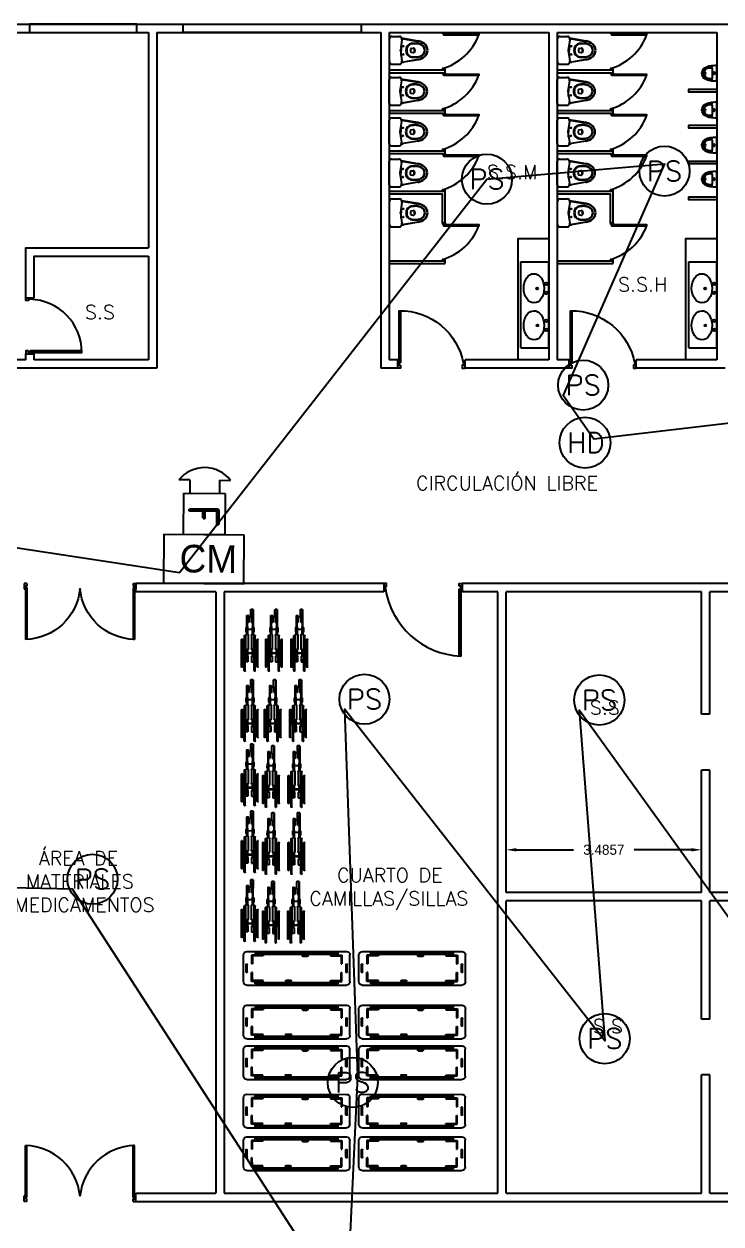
# Model space of a CAD drawing. Header units: metres. Extents: x -39 to 21688, y -24 to 9022.
# Drawn here: x 331.58 to 344.03, y 35 to 56.45 of the extents above; entities that cross this region are included whole.
import ezdxf
from ezdxf.enums import TextEntityAlignment as Align

# ---------------------------------------------------------------- set-up
doc = ezdxf.new("R2010")
doc.units = ezdxf.units.M
doc.header["$MEASUREMENT"] = 0
doc.layers.add('a_sh_aparatos', color=4, linetype='Continuous', lineweight=18)
for name, color, linetype in [('AN-TEXTO', 3, 'Continuous'), ('AR-MOBILIRIO', 1, 'Continuous'), ('AR-MUROS', 6, 'Continuous'), ('AR-PUERTAS', 2, 'Continuous'), ('AR-VENTANAS', 2, 'Continuous'), ('MOBILIARIO', 42, 'Continuous'), ('S.H.', 2, 'Continuous')]:
    doc.layers.add(name, color=color, linetype=linetype)
doc.styles.add('REGULAR-2.5', font='romans.shx', dxfattribs={"height": 2.5})
doc.styles.add('ROMAND', font='romand', dxfattribs={"height": 0.5})
doc.styles.add('ROMANS', font='romans.shx', dxfattribs={"width": 0.75})
doc.dimstyles.get("Standard").update_dxf_attribs({"dimtxt": 0.18, "dimasz": 0.18, "dimexe": 0.18, "dimexo": 0.0625, "dimgap": 0.09, "dimtad": 0, "dimtih": 1, "dimtoh": 1, "dimdec": 4, "dimzin": 0, "dimdsep": 46, "dimtxsty": 'Standard', "dimcen": 0.09, "dimadec": 0, "dimazin": 0, "dimtfac": 1, "dimtdec": 4, "dimtofl": 0, "dimtmove": 0, "dimatfit": 3, "dimfxl": 1, "dimtolj": 1, "dimtzin": 0, "dimarcsym": 0})

# ---------------------------------------------------------------- blocks, each defined once
blk = doc.blocks.new('AR-PUERTA DE BAÑOS')
at = {"layer": 'AR-PUERTAS', "linetype": 'Continuous'}
for p, q in [((1106.12, 652.977), (1106.17, 652.977)), ((1106.12, 652.977), (1106.12, 652.952)), ((1106.17, 652.952), (1106.12, 652.952)), ((1106.17, 652.977), (1106.17, 652.952)), ((1106.17, 652.33), (1106.12, 652.33)), ((1106.12, 652.305), (1106.12, 652.33)), ((1106.12, 652.305), (1106.17, 652.305)), ((1106.17, 652.305), (1106.17, 652.33))]:
    blk.add_line(p, q, dxfattribs=at)
blk.add_lwpolyline([(1106.145, 652.952), (1106.768, 652.952), (1106.768, 652.927), (1106.145, 652.927)], close=True, dxfattribs=at)
blk.add_arc((1105.848, 653.275), 0.983, 286.0894, 339.29, dxfattribs=at)
blk = doc.blocks.new('LAVATORIO2 POZAS')
at = {"layer": 'AR-MOBILIRIO'}
for p, q in [((346.512, 176.233), (346.512, 176.967)), ((346.512, 176.967), (347.012, 176.967)), ((347.012, 175.428), (347.012, 176.967)), ((346.512, 175.433), (346.512, 176.233)), ((346.512, 175.428), (347.012, 175.428))]:
    blk.add_line(p, q, dxfattribs=at)
for centre, radius in [((346.964, 176.575), 0.0226), ((346.805, 176.492), 0.0161), ((346.964, 176.415), 0.0226), ((346.964, 175.913), 0.0226), ((346.808, 175.832), 0.0161), ((346.964, 175.753), 0.0226)]:
    blk.add_circle(centre, radius, dxfattribs=at)
for centre in [(346.746, 176.495), (346.746, 175.833)]:
    blk.add_ellipse(centre, major_axis=(-0.002, 0.261), ratio=0.699963, dxfattribs=at)
blk = doc.blocks.new('1p-toppiece')
at = {"layer": 'AR-MOBILIRIO'}
for p, q in [((-0.047, 0.26), (-0.192, 0.26)), ((-0.532, 0.174), (-0.265, 0.22)), ((-0.232, 0.219), (-0.531, 0.169)), ((-0.485, 0.003), (-0.485, 0.003)), ((-0.485, 0.003), (-0.485, 0.003)), ((-0.485, 0.003), (-0.485, 0.003)), ((-0.485, 0.003), (-0.485, 0.003)), ((-0.485, 0.003), (-0.485, 0.003)), ((-0.485, 0.003), (-0.485, 0.003)), ((-0.485, 0.003), (-0.485, 0.003)), ((-0.485, 0.003), (-0.485, 0.003)), ((-0.406, 0.039), (-0.443, 0.044)), ((-0.232, 0.22), (-0.232, 0.195)), ((-0.205, 0.008), (-0.232, 0.195)), ((-0.218, 0.098), (-0.218, 0.003)), ((-0.218, -0.093), (-0.218, 0.003)), ((-0.007, 0.22), (-0.007, -0.214)), ((-0.532, -0.169), (-0.265, -0.215)), ((-0.232, -0.214), (-0.531, -0.163)), ((-0.406, -0.034), (-0.443, -0.039)), ((-0.232, -0.189), (-0.205, -0.003)), ((-0.232, -0.189), (-0.232, -0.214)), ((-0.047, -0.254), (-0.192, -0.254))]:
    blk.add_line(p, q, dxfattribs=at)
blk.add_lwpolyline([(-0.467, -0.009, 0.139005), (-0.464, -0.009, 0.107089), (-0.461, -0.006, 0.080212), (-0.46, -0.002, 0.06796), (-0.459, 0.003, 0.06796), (-0.46, 0.007, 0.080212), (-0.461, 0.011, 0.107089), (-0.464, 0.014, 0.139005), (-0.467, 0.015, 0.139005), (-0.47, 0.014, 0.107089), (-0.473, 0.011, 0.080212), (-0.474, 0.007, 0.06796), (-0.475, 0.003, 0.06796), (-0.474, -0.002, 0.080212), (-0.473, -0.006, 0.107089), (-0.47, -0.009, 0.139005)], format="xyb", close=True, dxfattribs=at)
for centre in [(-0.26, 0.078), (-0.26, -0.072)]:
    blk.add_circle(centre, 0.008, dxfattribs=at)
for centre, radius, start, end in [((-0.24, 0.073), 0.15, 87.0389, 99.7929), ((-0.192, 0.22), 0.04, 90, 180), ((-0.047, 0.22), 0.04, 0, 90), ((-0.545, -0.004), 0.165, 137.5273, 177.8064), ((-0.545, 0.009), 0.165, 182.1936, 222.4727), ((-0.545, -0.004), 0.159, 137.1746, 177.7477), ((-0.545, 0.009), 0.159, 182.2523, 222.8254), ((-0.518, -0.034), 0.206, 106.927, 136.493), ((-0.541, -0.003), 0.122, 134.1142, 177.24), ((-0.541, 0.008), 0.122, 182.76, 225.8858), ((-0.518, -0.034), 0.2, 106.5054, 136.1127), ((-0.541, -0.003), 0.115, 133.4423, 177.1285), ((-0.541, 0.008), 0.115, 182.8715, 226.5577), ((-0.519, -0.031), 0.157, 102.7254, 132.8308), ((-0.52, -0.03), 0.15, 101.8667, 132.1155), ((-0.482, -0.117), 0.296, 99.7929, 108.8085), ((-0.482, -0.12), 0.292, 99.5848, 108.4322), ((-0.482, -0.148), 0.279, 90.6669, 104.9929), ((-0.482, -0.156), 0.281, 90.6819, 104.1933), ((-0.474, -0.297), 0.428, 81.7587, 91.4179), ((-0.488, -0.362), 0.487, 81.705, 89.6761), ((-0.434, 0.003), 0.0456, 126.1832, 180), ((-0.434, 0.003), 0.0456, 180, 233.8168), ((-0.447, 0.019), 0.025, 82.2348, 126.1832), ((-0.434, -0.002), 0.123, 44.007, 82.2929), ((-0.431, -0.004), 0.132, 44.3018, 82.295), ((-0.408, 0.024), 0.015, 13.7696, 82.2348), ((-0.495, 0.003), 0.105, 0, 13.7696), ((-0.495, 0.003), 0.105, 346.2304, 0), ((-0.46, 0.006), 0.138, 358.6352, 34.0042), ((-0.46, -0.001), 0.138, 325.9958, 1.3648), ((-0.441, 0.008), 0.132, 357.4666, 37.446), ((-0.441, -0.003), 0.132, 322.554, 2.5334), ((-0.244, 0.003), 0.04, 351.6776, 8.3142), ((-0.518, 0.039), 0.206, 223.507, 253.073), ((-0.518, 0.039), 0.2, 223.8873, 253.4946), ((-0.519, 0.036), 0.157, 227.1692, 257.2746), ((-0.52, 0.036), 0.15, 227.8845, 258.1333), ((-0.482, 0.122), 0.296, 251.1915, 260.2071), ((-0.482, 0.125), 0.292, 251.5678, 260.4152), ((-0.482, 0.153), 0.279, 255.0071, 269.3331), ((-0.482, 0.161), 0.281, 255.8067, 269.3181), ((-0.488, 0.368), 0.487, 270.3239, 278.295), ((-0.474, 0.302), 0.428, 268.5821, 278.2413), ((-0.447, -0.014), 0.025, 233.8168, 277.7652), ((-0.434, 0.007), 0.123, 277.7071, 315.993), ((-0.431, 0.009), 0.132, 277.705, 315.6982), ((-0.408, -0.019), 0.015, 277.7652, 346.2304), ((-0.24, -0.067), 0.15, 260.2071, 272.966), ((-0.192, -0.214), 0.04, 180, 270), ((-0.047, -0.214), 0.04, 270, 360)]:
    blk.add_arc(centre, radius, start, end, dxfattribs=at)
blk = doc.blocks.new('UR-UR')
at = {"layer": 'AR-MOBILIRIO'}
blk.add_line((-0.145, 0), (0.145, 0), dxfattribs=at)
blk.add_circle((0, -0.05), 0.0175, dxfattribs=at)
for centre, radius, start, end in [((1.254, 0.053), 1.4, 182.1803, 186.902), ((0.083, -0.089), 0.22, 186.902, 214.3731), ((-0.105, -0.111), 0.025, 96.1787, 179.6284), ((0, -1.08), 1, 90, 96.1787), ((-0.08, -0.108), 0.025, 94.7005, 178.5474), ((0.055, -0.112), 0.16, 178.5474, 216.6603), ((0.04, -0.12), 0.14, 170.4634, 186.3292), ((0, -0.124), 0.1, 186.3292, 270), ((0, -0.145), 0.12, 214.3731, 270), ((-0.049, -0.105), 0.05, 162.6845, 170.4634), ((0, -0.155), 0.09, 215.476, 270), ((0, -0.225), 0.025, 90, 170.5862), ((0, -1.08), 1, 83.8213, 90), ((0, -0.124), 0.1, 270, 353.6708), ((0, -0.225), 0.025, 9.4138, 90), ((0, -0.155), 0.09, 270, 324.524), ((0, -0.145), 0.12, 270, 325.6269), ((-0.055, -0.112), 0.16, 323.3397, 1.4526), ((0.08, -0.108), 0.025, 1.4526, 85.2995), ((0.049, -0.105), 0.05, 9.5366, 17.3155), ((-0.04, -0.12), 0.14, 353.6708, 9.5366), ((-0.083, -0.089), 0.22, 325.6269, 353.098), ((0.105, -0.111), 0.025, 0.3716, 83.8213), ((-1.254, 0.053), 1.4, 353.098, 357.8197)]:
    blk.add_arc(centre, radius, start, end, dxfattribs=at)
blk = doc.blocks.new('A$C15E859FE')
at = {"layer": 'AR-MOBILIRIO'}
for p, q in [((0.001, 1.84), (0, 0.06)), ((0.541, 1.9), (0.061, 1.9)), ((0.066, 1.553), (0.066, 1.758)), ((0.066, 1.758), (0.224, 1.758)), ((0.081, 1.553), (0.081, 1.743)), ((0.081, 1.743), (0.224, 1.743)), ((0.224, 1.743), (0.224, 1.758)), ((0.366, 1.855), (0.236, 1.855)), ((0.366, 1.835), (0.236, 1.835)), ((0.537, 1.757), (0.379, 1.758)), ((0.379, 1.743), (0.379, 1.758)), ((0.522, 1.742), (0.379, 1.743)), ((0.522, 1.553), (0.522, 1.742)), ((0.537, 1.553), (0.537, 1.757)), ((0.601, 1.84), (0.6, 0.06)), ((0.021, 1.69), (0.02, 0.21)), ((0.047, 1.69), (0.021, 1.69)), ((0.047, 1.69), (0.046, 0.21)), ((0.066, 1.553), (0.081, 1.553)), ((0.537, 1.553), (0.522, 1.553)), ((0.555, 1.69), (0.554, 0.21)), ((0.581, 1.69), (0.555, 1.69)), ((0.581, 1.69), (0.58, 0.21)), ((0.515, 1.14), (0.515, 1.06)), ((0.535, 1.14), (0.535, 1.06)), ((0.067, 0.84), (0.067, 0.76)), ((0.087, 0.84), (0.087, 0.76)), ((0.065, 0.348), (0.065, 0.143)), ((0.065, 0.348), (0.08, 0.348)), ((0.08, 0.348), (0.08, 0.158)), ((0.521, 0.347), (0.52, 0.158)), ((0.536, 0.347), (0.521, 0.347)), ((0.536, 0.347), (0.535, 0.143)), ((0.046, 0.21), (0.02, 0.21)), ((0.54, 0), (0.06, 0)), ((0.065, 0.143), (0.223, 0.143)), ((0.08, 0.158), (0.223, 0.158)), ((0.223, 0.158), (0.223, 0.143)), ((0.365, 0.07), (0.235, 0.07)), ((0.365, 0.05), (0.235, 0.05)), ((0.52, 0.158), (0.378, 0.158)), ((0.378, 0.158), (0.378, 0.143)), ((0.535, 0.143), (0.378, 0.143)), ((0.58, 0.21), (0.554, 0.21))]:
    blk.add_line(p, q, dxfattribs=at)
for centre, radius, start, end in [((0.061, 1.84), 0.06, 89.9537, 179.9537), ((0.236, 1.845), 0.01, 89.9537, 269.9537), ((0.366, 1.845), 0.01, 269.9537, 89.9537), ((0.541, 1.84), 0.06, 359.9537, 89.9537), ((0.525, 1.14), 0.01, 359.9537, 179.9537), ((0.525, 1.06), 0.01, 179.9537, 359.9537), ((0.077, 0.84), 0.01, 359.9537, 179.9537), ((0.077, 0.76), 0.01, 179.9537, 359.9537), ((0.06, 0.06), 0.06, 179.9537, 269.9537), ((0.235, 0.06), 0.01, 89.9537, 269.9537), ((0.365, 0.06), 0.01, 269.9537, 89.9537), ((0.54, 0.06), 0.06, 269.9537, 359.9537)]:
    blk.add_arc(centre, radius, start, end, dxfattribs=at)
blk = doc.blocks.new('S-RUEDAS2')
at = {"layer": 'AR-MOBILIRIO'}
for p, q in [((-0.146, 0.253), (-0.146, -0.237)), ((-0.133, 0.253), (-0.133, -0.237)), ((-0.097, 0.32), (-0.097, -0.304)), ((-0.081, 0.32), (-0.081, -0.304)), ((0.081, 0.32), (0.081, -0.304)), ((0.097, 0.32), (0.097, -0.304)), ((0.133, 0.253), (0.133, -0.237)), ((0.146, 0.253), (0.146, -0.237)), ((-0.133, 0.024), (-0.097, 0.024)), ((-0.081, 0.024), (-0.061, 0.024)), ((-0.071, 0.058), (-0.071, 0.16)), ((-0.032, 0.16), (-0.071, 0.16)), ((-0.032, 0.058), (-0.071, 0.058)), ((-0.061, -0.056), (-0.061, 0.058)), ((-0.042, -0.055), (-0.042, 0.058)), ((-0.042, 0.008), (0.042, 0.008)), ((-0.042, 0), (0.042, 0)), ((-0.032, 0.058), (-0.032, 0.16)), ((0.032, 0.16), (0.071, 0.16)), ((0.032, 0.058), (0.032, 0.16)), ((0.032, 0.058), (0.071, 0.058)), ((0.042, -0.055), (0.042, 0.058)), ((0.061, -0.056), (0.061, 0.058)), ((0.061, 0.024), (0.081, 0.024)), ((0.071, 0.058), (0.071, 0.16)), ((0.097, 0.024), (0.133, 0.024)), ((-0.133, -0.008), (-0.097, -0.008)), ((-0.081, -0.008), (-0.061, -0.008)), ((-0.074, -0.308), (-0.074, -0.077)), ((-0.028, -0.308), (-0.028, -0.077)), ((0.028, -0.308), (0.028, -0.077)), ((0.061, -0.008), (0.081, -0.008)), ((0.074, -0.308), (0.074, -0.077)), ((0.097, -0.008), (0.133, -0.008)), ((-0.071, -0.451), (-0.071, -0.371)), ((-0.061, -0.371), (-0.071, -0.371)), ((-0.061, -0.462), (-0.061, -0.329)), ((-0.042, -0.462), (-0.042, -0.329)), ((-0.042, -0.422), (0.042, -0.422)), ((0.042, -0.462), (0.042, -0.329)), ((0.061, -0.462), (0.061, -0.329)), ((0.071, -0.371), (0.061, -0.371)), ((0.071, -0.451), (0.071, -0.371)), ((-0.061, -0.451), (-0.071, -0.451)), ((-0.061, -0.462), (-0.042, -0.462)), ((-0.058, -0.668), (-0.058, -0.462)), ((-0.048, -0.668), (-0.048, -0.462)), ((-0.048, -0.542), (-0.027, -0.542)), ((-0.019, -0.55), (-0.027, -0.542)), ((-0.019, -0.66), (-0.019, -0.55)), ((0.02, -0.63), (0.012, -0.638)), ((0.012, -0.765), (0.012, -0.638)), ((0.048, -0.63), (0.02, -0.63)), ((0.023, -0.55), (0.031, -0.542)), ((0.023, -0.62), (0.023, -0.55)), ((0.048, -0.62), (0.023, -0.62)), ((0.023, -0.62), (0.031, -0.627)), ((0.048, -0.542), (0.031, -0.542)), ((0.048, -0.627), (0.031, -0.627)), ((0.061, -0.462), (0.042, -0.462)), ((0.048, -0.74), (0.048, -0.462)), ((0.058, -0.772), (0.058, -0.462)), ((0.071, -0.451), (0.061, -0.451)), ((-0.058, -0.668), (-0.027, -0.668)), ((-0.019, -0.66), (-0.027, -0.668)), ((0.058, -0.765), (0.012, -0.765)), ((0.012, -0.765), (0.02, -0.772)), ((0.058, -0.772), (0.02, -0.772)), ((0.058, -0.74), (0.048, -0.74))]:
    blk.add_line(p, q, dxfattribs=at)
for centre, radius, start, end in [((-0.14, 0.253), 0.00653, 360, 180), ((-0.089, 0.32), 0.00816, 360, 180), ((0.089, 0.32), 0.00816, 360, 180), ((0.14, 0.253), 0.00653, 0, 180), ((-0.051, -0.077), 0.0231, 360, 180), ((0.051, -0.077), 0.0231, 360, 180), ((-0.14, -0.237), 0.00653, 180, 0), ((-0.089, -0.304), 0.00816, 180, 0), ((-0.051, -0.308), 0.0231, 180, 0), ((0.051, -0.308), 0.0231, 180, 0), ((0.089, -0.304), 0.00816, 180, 0), ((0.14, -0.237), 0.00653, 180, 0)]:
    blk.add_arc(centre, radius, start, end, dxfattribs=at)
blk = doc.blocks.new('AR-PUERTA 1.2')
at = {"layer": 'AR-PUERTAS', "linetype": 'Continuous'}
for points in [[(1.154, 0.058), (1.154, 0.983), (1.129, 0.983), (1.129, 0.058)], [(0.004, 0.058), (0.004, 0.008), (0.029, 0.008), (0.029, -0.042), (-0.021, -0.042), (-0.021, 0.058)], [(1.129, 0.008), (1.129, -0.042), (1.179, -0.042), (1.179, 0.058), (1.154, 0.058), (1.154, 0.008)]]:
    blk.add_lwpolyline(points, close=True, dxfattribs=at)
blk.add_arc((1.141, -0.171), 1.154, 89.3332, 169.7918, dxfattribs=at)
blk = doc.blocks.new('AR-PUERTA 2')
at = {"layer": 'AR-PUERTAS', "linetype": 'Continuous'}
for points in [[(-1.354, -0.058), (-1.354, -0.008), (-1.329, -0.008), (-1.329, 0.042), (-1.379, 0.042), (-1.379, -0.058)], [(-0.029, -0.008), (-0.029, 0.042), (0.021, 0.042), (0.021, -0.058), (-0.004, -0.058), (-0.004, -0.008)], [(-0.004, -0.058), (-0.004, -1.258), (-0.029, -1.258), (-0.029, -0.058)]]:
    blk.add_lwpolyline(points, close=True, dxfattribs=at)
blk.add_arc((0.061, 0.169), 1.428, 188.1236, 267.3924, dxfattribs=at)
blk = doc.blocks.new('111111')
at = {"layer": 'AR-PUERTAS', "linetype": 'Continuous'}
for p, q in [((254.317, 121.561), (254.317, 122.51)), ((254.342, 121.586), (254.342, 122.51)), ((256.267, 122.51), (256.242, 122.51)), ((256.242, 121.586), (256.242, 122.51)), ((256.267, 121.561), (256.267, 122.51)), ((254.292, 121.511), (254.292, 121.611)), ((254.317, 121.611), (254.292, 121.611)), ((254.342, 121.511), (254.292, 121.511)), ((254.342, 121.586), (254.317, 121.586)), ((254.342, 121.561), (254.317, 121.561)), ((254.342, 121.511), (254.342, 121.561)), ((256.242, 121.586), (256.267, 121.586)), ((256.242, 121.511), (256.242, 121.561)), ((256.242, 121.561), (256.267, 121.561)), ((256.242, 121.511), (256.292, 121.511)), ((256.267, 121.611), (256.292, 121.611)), ((256.292, 121.511), (256.292, 121.611))]:
    blk.add_line(p, q, dxfattribs=at)
for centre, start, end in [((254.297, 121.512), 5.0221, 88.847), ((256.287, 121.512), 91.153, 174.9779)]:
    blk.add_arc(centre, 0.999, start, end, dxfattribs=at)
blk = doc.blocks.new('AR-PUERTA 1')
at = {"layer": 'AR-PUERTAS', "linetype": 'Continuous'}
for points in [[(0.954, 0.033), (0.954, 0.958), (0.929, 0.958), (0.929, 0.033)], [(0.004, 0.058), (0.004, 0.008), (0.029, 0.008), (0.029, -0.042), (-0.021, -0.042), (-0.021, 0.058)], [(0.929, 0.008), (0.929, -0.042), (0.979, -0.042), (0.979, 0.058), (0.954, 0.058), (0.954, 0.008)]]:
    blk.add_lwpolyline(points, close=True, dxfattribs=at)
blk.add_arc((0.954, 0.008), 0.949, 89.9989, 178.4932, dxfattribs=at)
blk = doc.blocks.new('*D120')
at = {"color": 0, "lineweight": -2, "transparency": 16777216}
for p, q in [((340.193, 40.985), (340.193, 41.866)), ((343.679, 40.985), (343.679, 41.866)), ((340.373, 41.686), (341.396, 41.686)), ((343.499, 41.686), (342.476, 41.686))]:
    blk.add_line(p, q, dxfattribs=at)
at = {"color": 0, "transparency": 16777216}
for points in [[(340.373, 41.716), (340.373, 41.656), (340.193, 41.686)], [(343.499, 41.716), (343.499, 41.656), (343.679, 41.686)]]:
    blk.add_solid(points, dxfattribs=at)
at = {"layer": 'Defpoints', "color": 0, "transparency": 16777216}
for p in [(343.679, 41.686), (340.193, 40.923), (343.679, 40.923)]:
    blk.add_point(p, dxfattribs=at)
at = {"color": 0, "transparency": 16777216, "insert": (341.936, 41.686), "char_height": 0.18, "attachment_point": 5}
blk.add_mtext('\\A1;3.4857', dxfattribs=at)
blk = doc.blocks.new('PS SENSOR')
at = {"ltscale": 8}
blk.add_circle((0, 0), 20.42, dxfattribs=at)
at = {"ltscale": 8, "style": 'ROMANS'}
blk.add_text('PS', height=16.335, dxfattribs=at).set_placement((0, 0), align=Align.MIDDLE)
blk = doc.blocks.new('HD SENSOR')
at = {"ltscale": 8}
blk.add_circle((-0.65, 0), 20.73, dxfattribs=at)
at = {"ltscale": 8, "style": 'ROMANS'}
blk.add_text('HD', height=16.585, dxfattribs=at).set_placement((0, 0), align=Align.MIDDLE)
blk = doc.blocks.new('INT SIREN')
at = {"ltscale": 8}
for p, q in [((-24.72, 16.12), (-24.72, 21.09)), ((-18.73, 0), (-18.73, 18.73)), ((-18.73, 18.73), (0, 18.73)), ((0, 18.73), (0, 0)), ((-24.72, 16.12), (-18.73, 16.12)), ((-24.72, 2.67), (-24.72, -2.32)), ((-24.72, 2.67), (-18.73, 2.67)), ((0, 0), (-18.73, 0))]:
    blk.add_line(p, q, dxfattribs=at)
blk.add_ellipse((-15.42, 9.39), major_axis=(0, 14.95), ratio=1, start_param=0.671127, end_param=2.470465, dxfattribs=at)
at = {"ltscale": 8, "style": 'ROMAND', "text_generation_flag": 6}
blk.add_text('F', height=13.19, rotation=180, dxfattribs=at).set_placement((-13.79, 2.59))
blk = doc.blocks.new('CONTOL MODULE')
at = {"ltscale": 8}
blk.add_lwpolyline([(52.32, 31.74), (0, 31.74), (0, 0), (52.32, 0)], close=True, dxfattribs=at)
at = {"ltscale": 8, "insert": (10.33, 25.09), "char_height": 18, "width": 37.8, "attachment_point": 1}
blk.add_mtext('CM', dxfattribs=at)

msp = doc.modelspace()

# ---------------------------------------------------------------- linework, layer by layer
at = {"layer": 'AR-MUROS'}
for p, q in [((283.65483, 56.44698), (377.59443, 56.44698)), ((338.1026, 55.62509), (339.1026, 55.62509)), ((338.1026, 55.57509), (339.1026, 55.57509)), ((339.1026, 55.57509), (339.1026, 55.62509)), ((341.1026, 55.62509), (342.1026, 55.62509)), ((341.1026, 55.57509), (342.1026, 55.57509)), ((342.1026, 55.57509), (342.1026, 55.62509)), ((338.1026, 54.9032), (339.1026, 54.9032)), ((338.1026, 54.8532), (339.1026, 54.8532)), ((339.1026, 54.8532), (339.1026, 54.9032)), ((341.1026, 54.9032), (342.1026, 54.9032)), ((341.1026, 54.8532), (342.1026, 54.8532)), ((342.1026, 54.8532), (342.1026, 54.9032)), ((338.1026, 54.1813), (339.1026, 54.1813)), ((338.1026, 54.1313), (339.1026, 54.1313)), ((339.1026, 54.1313), (339.1026, 54.1813)), ((341.1026, 54.1813), (342.1026, 54.1813)), ((341.1026, 54.1313), (342.1026, 54.1313)), ((342.1026, 54.1313), (342.1026, 54.1813)), ((338.1026, 53.45941), (339.1026, 53.45941)), ((338.1026, 53.40941), (339.0526, 53.40941)), ((339.0526, 52.8853), (339.0526, 53.40941)), ((339.1026, 53.40941), (339.1026, 53.45941)), ((339.1026, 52.8853), (339.1026, 53.40941)), ((341.1026, 53.45941), (342.1026, 53.45941)), ((341.1026, 53.40941), (342.0526, 53.40941)), ((342.0526, 52.8853), (342.0526, 53.40941)), ((342.1026, 53.40941), (342.1026, 53.45941)), ((342.1026, 52.8853), (342.1026, 53.40941)), ((338.1026, 52.2134), (339.1026, 52.2134)), ((338.1026, 52.1634), (339.1026, 52.1634)), ((339.1026, 52.1634), (339.1026, 52.2134)), ((341.1026, 52.2134), (342.1026, 52.2134)), ((341.1026, 52.1634), (342.1026, 52.1634)), ((342.1026, 52.1634), (342.1026, 52.2134)), ((331.61303, 50.44698), (319.72871, 50.44698)), ((333.8026, 50.44698), (331.76303, 50.44698)), ((338.25641, 50.44698), (338.1026, 50.44698)), ((340.9526, 50.44698), (339.45641, 50.44698)), ((341.31531, 50.44698), (341.1026, 50.44698)), ((343.9526, 50.44698), (342.51531, 50.44698)), ((333.9526, 50.29698), (319.72871, 50.29698)), ((338.25641, 50.29698), (337.9526, 50.29698)), ((341.31531, 50.29698), (339.45641, 50.29698)), ((344.1026, 50.29698), (342.51531, 50.29698)), ((338.00429, 46.44698), (333.57983, 46.44698)), ((352.2026, 46.44698), (339.40429, 46.44698)), ((335.00483, 46.29698), (333.57983, 46.29698)), ((338.00429, 46.29698), (335.15483, 46.29698)), ((340.04303, 46.29698), (339.40429, 46.29698)), ((343.67871, 46.29698), (340.19303, 46.29698)), ((352.0526, 46.29698), (343.82871, 46.29698)), ((343.82871, 44.10996), (343.67871, 44.10996)), ((343.82871, 43.10996), (343.67871, 43.10996))]:
    msp.add_line(p, q, dxfattribs=at)
for points in [[(303.65483, 56.29698), (333.8026, 56.29698)], [(333.8026, 56.29698), (333.8026, 52.44698)], [(333.9526, 56.29698), (337.9526, 56.29698)], [(333.9526, 56.29698), (333.9526, 50.29698)], [(337.9526, 56.29698), (337.9526, 50.29698)], [(338.1026, 56.29698), (340.9526, 56.29698)], [(338.1026, 56.29698), (338.47232, 56.29698)], [(338.1026, 56.29698), (338.1026, 50.44698)], [(338.62232, 56.29698), (340.9526, 56.29698)], [(340.9526, 56.29698), (340.9526, 50.44698)], [(341.1026, 56.29698), (343.9526, 56.29698)], [(341.1026, 56.29698), (342.07232, 56.29698)], [(341.1026, 56.29698), (341.1026, 50.44698)], [(342.22232, 56.29698), (343.9526, 56.29698)], [(343.9526, 56.29698), (343.9526, 50.44698)], [(343.9526, 55.23044), (343.4526, 55.23044), (343.4526, 55.28044), (343.9526, 55.28044)], [(343.9526, 54.58648), (343.4526, 54.58648), (343.4526, 54.63648), (343.9526, 54.63648)], [(343.9526, 53.94648), (343.4526, 53.94648), (343.4526, 53.99648), (343.9526, 53.99648)], [(343.9526, 53.30648), (343.4526, 53.30648), (343.4526, 53.35648), (343.9526, 53.35648)], [(339.1026, 52.8853), (339.0526, 52.8853)], [(342.1026, 52.8853), (342.0526, 52.8853)], [(340.9526, 50.44698), (340.4026, 50.44698), (340.4026, 52.6155), (340.9526, 52.6155)], [(343.9526, 50.44698), (343.4026, 50.44698), (343.4026, 52.6155), (343.9526, 52.6155)], [(331.61303, 51.5519), (331.61303, 52.44698), (333.8026, 52.44698)], [(331.76303, 51.5519), (331.76303, 52.29698), (333.8026, 52.29698)], [(333.8026, 52.29698), (333.8026, 50.44698)], [(331.61303, 51.5519), (331.76303, 51.5519)], [(331.61303, 50.44698), (331.61303, 50.5519)], [(331.61303, 50.5519), (331.76303, 50.5519)], [(331.76303, 50.44698), (331.76303, 50.5519)], [(338.25641, 50.29698), (338.25641, 50.44698)], [(339.45641, 50.29698), (339.45641, 50.44698)], [(341.31531, 50.29698), (341.31531, 50.44698)], [(342.51531, 50.29698), (342.51531, 50.44698)], [(333.57983, 46.29698), (333.57983, 46.44698)], [(338.00429, 46.44698), (338.00429, 46.29698)], [(339.40429, 46.44698), (339.40429, 46.29698)], [(335.00483, 46.29698), (335.00483, 40.94798), (335.00483, 35.54888)], [(335.15483, 46.29698), (335.15483, 40.94798), (335.15483, 35.54888)], [(340.04303, 35.54888), (340.04303, 46.29698)], [(340.19303, 40.92293), (340.19303, 46.29698)], [(343.67871, 44.10996), (343.67871, 46.29698)], [(343.82871, 44.10996), (343.82871, 46.29698)], [(343.67871, 40.92293), (343.67871, 43.10996)], [(343.82871, 40.92293), (343.82871, 43.10996)], [(343.67871, 40.92293), (340.19303, 40.92293)], [(340.19303, 35.54888), (340.19303, 40.77293)], [(343.67871, 40.77293), (340.19303, 40.77293)], [(343.67871, 38.66091), (343.67871, 40.77293)], [(352.0526, 40.92293), (343.82871, 40.92293)], [(343.82871, 38.66091), (343.82871, 40.77293)], [(352.0526, 40.77293), (343.82871, 40.77293)], [(343.82871, 38.66091), (343.67871, 38.66091)], [(343.67871, 35.54888), (343.67871, 37.66091)], [(343.82871, 37.66091), (343.67871, 37.66091)], [(343.82871, 35.54888), (343.82871, 37.66091)], [(333.57983, 35.54888), (335.00483, 35.54888)], [(333.57983, 35.39888), (333.57983, 35.54888)], [(333.57983, 35.39888), (352.2026, 35.39888)], [(335.15483, 35.54888), (340.04303, 35.54888)], [(340.19303, 35.54888), (343.67871, 35.54888)], [(343.82871, 35.54888), (352.0526, 35.54888)]]:
    msp.add_lwpolyline(points, dxfattribs=at)
at = {"layer": 'AR-VENTANAS'}
for points in [[(333.59339, 56.44698), (331.67748, 56.44698), (331.67748, 56.29698), (333.59339, 56.29698)], [(334.4239, 56.44698), (337.6003, 56.44698), (337.6003, 56.29698), (334.4239, 56.29698)]]:
    msp.add_lwpolyline(points, close=True, dxfattribs=at)
for points in [[(308.07835, 53.4344), (328.49244, 52.99691), (325.4141, 49.03258), (325.43857, 48.00029), (334.35641, 46.64564), (339.84794, 53.67331), (343.02045, 53.94648), (341.2082, 49.81347), (341.75621, 49.03188), (356.33529, 50.74581)], [(346.54857, 37.16548), (341.49763, 44.18442), (341.95215, 38.27268), (337.30224, 44.19846), (337.53557, 37.64593), (337.33287, 33.31613), (337.85415, 32.62273), (332.44449, 40.98073), (328.3016, 41.06967), (329.59086, 36.19776), (326.14636, 44.17566), (323.17949, 33.31613), (323.20395, 32.28384), (311.64348, 37.77261)]]:
    msp.add_lwpolyline(points, dxfattribs=at)

# ---------------------------------------------------------------- block references
for name, p in [('LAVATORIO2 POZAS', (-6.05906, -124.77187)), ('LAVATORIO2 POZAS', (-3.05906, -124.77187)), ('111111', (77.28763, -86.11223))]:
    msp.add_blockref(name, p)
at = {"xscale": -1, "rotation": 180}
msp.add_blockref('111111', (77.28763, 167.95809), dxfattribs=at)
at = {"layer": 'a_sh_aparatos', "color": 1, "xscale": -1, "rotation": 270.1564548881514}
for p in [(343.95285, 55.56648), (343.9526, 54.90951), (343.9526, 54.28153), (343.9526, 53.67368)]:
    msp.add_blockref('UR-UR', p, dxfattribs=at)
at = {"layer": 'AR-MUROS'}
for name, p in [('AR-PUERTA DE BAÑOS', (-767.06786, -596.67992)), ('AR-PUERTA DE BAÑOS', (-764.06786, -596.67992)), ('AR-PUERTA DE BAÑOS', (-767.06786, -597.40181)), ('AR-PUERTA DE BAÑOS', (-764.06786, -597.40181)), ('AR-PUERTA DE BAÑOS', (-767.06786, -598.12371)), ('AR-PUERTA DE BAÑOS', (-764.06786, -598.12371)), ('AR-PUERTA DE BAÑOS', (-767.06786, -598.8456)), ('AR-PUERTA DE BAÑOS', (-764.06786, -598.8456)), ('AR-PUERTA DE BAÑOS', (-767.06789, -600.0916)), ('AR-PUERTA DE BAÑOS', (-764.06789, -600.0916)), ('AR-PUERTA 2', (339.38348, 46.40535))]:
    msp.add_blockref(name, p, dxfattribs=at)
at = {"layer": 'AR-MUROS', "rotation": 270}
msp.add_blockref('AR-PUERTA 1', (331.65467, 51.53109), dxfattribs=at)
at = {"layer": 'AR-MUROS', "xscale": -1}
for p in [(339.4356, 50.33862), (342.4945, 50.33862)]:
    msp.add_blockref('AR-PUERTA 1.2', p, dxfattribs=at)
at = {"layer": 'AR-PUERTAS', "xscale": 0.02191086110359542, "yscale": 0.02191086110359542, "zscale": 0.02191086110359542}
for name, p in [('PS SENSOR', (339.84794, 53.67331)), ('PS SENSOR', (343.01921, 53.8172)), ('PS SENSOR', (341.56611, 49.99243)), ('HD SENSOR', (341.61337, 48.96288)), ('PS SENSOR', (337.66016, 44.37742)), ('PS SENSOR', (341.85554, 44.36338)), ('PS SENSOR', (332.80241, 41.15969)), ('PS SENSOR', (341.95121, 38.31057)), ('PS SENSOR', (337.4517, 37.52878))]:
    msp.add_blockref(name, p, dxfattribs=at)
at = {"layer": 'AR-PUERTAS'}
for name, p, xscale, yscale, zscale, rotation in [('INT SIREN', (334.42695, 47.32107), 0.03950117057348717, 0.03950117057348717, 0.03950117057348717, 269.4549962202634), ('CONTOL MODULE', (334.07111, 46.45381), 0.02743136845376618, 0.02743136845376618, 0.02743136845376618, 359.4549962202634)]:
    msp.add_blockref(name, p, dxfattribs=dict(at, xscale=xscale, yscale=yscale, zscale=zscale, rotation=rotation))
at = {"layer": 'MOBILIARIO', "xscale": -1}
for name, p, rotation in [('S-RUEDAS2', (335.61199, 45.20734), 179.9536920354111), ('S-RUEDAS2', (336.04211, 45.2074), 179.9536920354111), ('S-RUEDAS2', (336.49759, 45.2074), 179.9536920354111), ('S-RUEDAS2', (335.61199, 43.95208), 179.9536920354111), ('S-RUEDAS2', (336.0199, 43.9521), 179.9536920354111), ('S-RUEDAS2', (336.47538, 43.9521), 179.9536920354111), ('S-RUEDAS2', (335.61199, 42.80301), 179.9536920354111), ('S-RUEDAS2', (335.99029, 42.77336), 179.9536920354111), ('S-RUEDAS2', (336.44577, 42.77336), 179.9536920354111), ('S-RUEDAS2', (335.61199, 41.60619), 179.9536920354111), ('S-RUEDAS2', (335.99029, 41.57653), 179.9536920354111), ('S-RUEDAS2', (336.44577, 41.57653), 179.9536920354111), ('S-RUEDAS2', (335.61099, 40.37747), 179.9536920354111), ('S-RUEDAS2', (335.98929, 40.34782), 179.9536920354111), ('S-RUEDAS2', (336.43664, 40.34782), 179.9536920354111), ('A$C15E859FE', (337.40164, 39.86891), 89.95369203540764), ('A$C15E859FE', (339.46251, 39.86891), 89.95369203540764), ('A$C15E859FE', (337.40164, 38.90699), 89.95369203540764), ('A$C15E859FE', (339.46251, 38.90699), 89.95369203540764), ('A$C15E859FE', (337.40029, 38.18039), 89.95369203540764), ('A$C15E859FE', (339.46116, 38.18039), 89.95369203540764), ('A$C15E859FE', (337.40029, 37.31492), 89.95369203540764), ('A$C15E859FE', (339.46116, 37.31492), 89.95369203540764), ('A$C15E859FE', (337.40029, 36.55613), 89.95369203540764), ('A$C15E859FE', (339.46116, 36.55613), 89.95369203540764)]:
    msp.add_blockref(name, p, dxfattribs=dict(at, rotation=rotation))
at = {"layer": 'S.H.', "xscale": 0.9681450398693042, "yscale": 0.9681450398693042, "zscale": 0.9681450398693042, "rotation": 180}
for p in [(338.1028, 55.97902), (341.1028, 55.97902), (338.09628, 55.24753), (341.09628, 55.24753), (338.09628, 54.52117), (341.09628, 54.52117), (338.09628, 53.78688), (341.09628, 53.78688), (338.1028, 53.07305), (341.1028, 53.07305)]:
    msp.add_blockref('1p-toppiece', p, dxfattribs=at)

# ---------------------------------------------------------------- texts
at = {"layer": 'AN-TEXTO', "char_height": 0.25, "attachment_point": 1, "style": 'REGULAR-2.5'}
for s, width, heights, insert in [('S.S.M', 1.0521667, [0.38001], (339.84794, 53.92331)), ('\\pi0.09931;S.S.H', 1.0914704, [0.3015], (342.0902, 51.91844)), ('\\pi0.29548;S.S', 1.1147793, [0.07625], (332.37204, 51.41855)), ('\\pi1.09558;CIRCULACIÓN LIBRE ', 5.7863988, [0.30966], (337.48712, 48.36588)), ('\\pi0.33691;S.S', 1.1976245, [0.3012], (341.34692, 44.35181)), ('\\pi0.97086;ÁREA DE\\P\\pi0.73872;MATERIALES \\P\\pi0.16729;Y MEDICAMENTOS', 3.5369651, [0], (330.87327, 41.66227)), ('\\pi0.72086;CUARTO DE\\P\\pi0.22682;CAMILLAS/SILLAS ', 3.5369651, [0], (336.44913, 41.35697)), ('\\pi0.33691;S.S', 1.1976245, [0.3012], (341.40354, 38.65624))]:
    msp.add_mtext_dynamic_manual_height_columns(s, width=width, gutter_width=1.25, heights=heights, dxfattribs=dict(at, insert=insert))

# ---------------------------------------------------------------- dimensions: what is measured, and where the dimension line sits
dim = msp.add_linear_dim(base=(343.67871, 41.68607), p1=(340.19303, 40.92293), p2=(343.67871, 40.92293), dimstyle='Standard')
dim.commit()
dim.dimension.update_dxf_attribs({"geometry": '*D120', "text_midpoint": (341.93587, 41.68607)})

doc.saveas('drawing.dxf')
